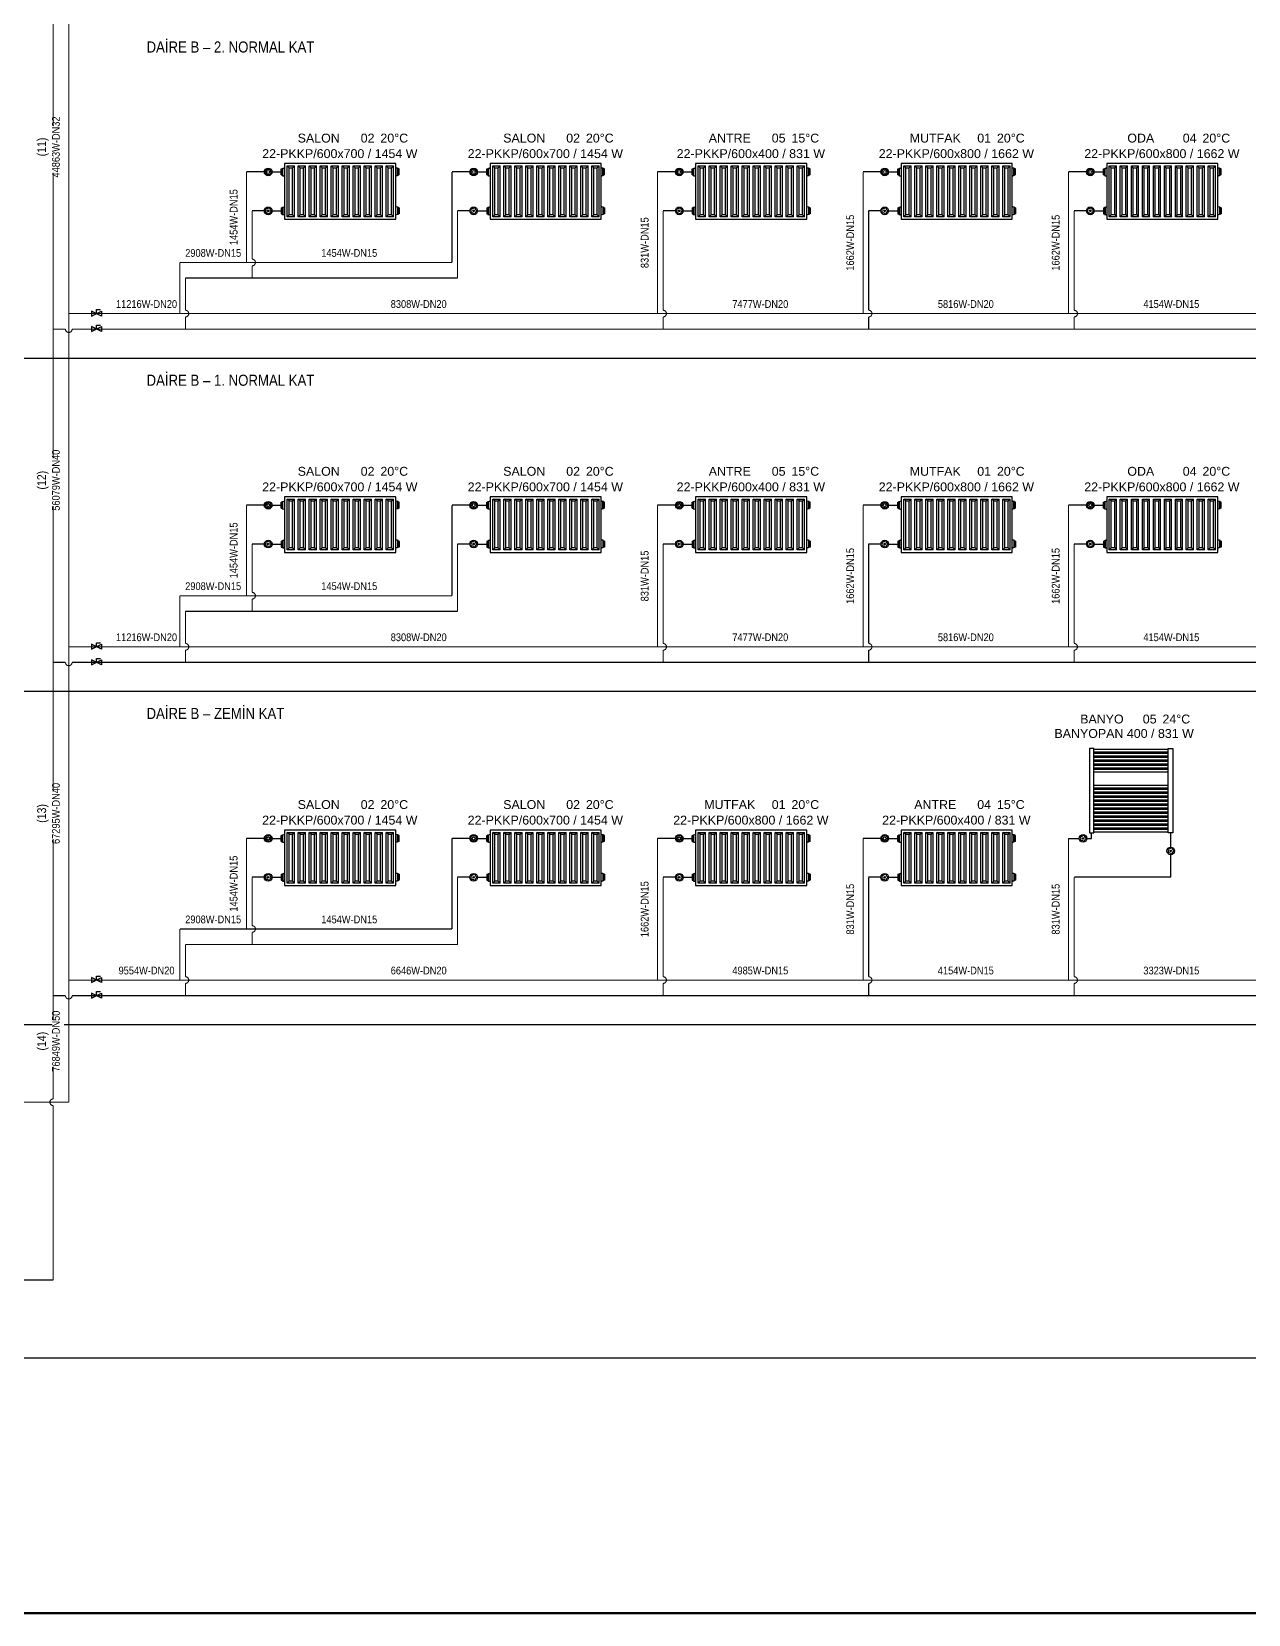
# Model space of a CAD drawing. Header units: centimetres. Extents: x -61 to 10101, y -10257 to 1521.
# Drawn here: x 3267 to 4362, y -4431 to -3006 of the extents above; entities that cross this region are included whole.
import ezdxf
from ezdxf.enums import TextEntityAlignment as Align

# ---------------------------------------------------------------- set-up
doc = ezdxf.new("R2010")
doc.units = ezdxf.units.CM
doc.linetypes.add('DASHED', pattern=[1.524, 1.27, -0.254])
doc.linetypes.add('ISITMA DONUS HATTI', pattern=[1.66, 1.57, -0.02, -0.07])
for name, color, linetype in [('MTY-ISITMA-DONUS-BORU', 30, 'ISITMA DONUS HATTI'), ('MTY-ISITMA-GIDIS-BORU', 10, 'Continuous'), ('MTY-RADYATÖR', 2, 'Continuous'), ('MTY-VANA', 1, 'Continuous'), ('ROTAS-ISITMA-CAP', 41, 'Continuous'), ('ROTAS-ISITMA-DONUS', 30, 'DASHED'), ('ROTAS-ISITMA-GIDIS', 10, 'Continuous'), ('ROTAS-KAT-BANDI', 8, 'Continuous'), ('ROTAS-KRITIK', 1, 'Continuous'), ('ROTAS-MASKE', 7, 'Continuous'), ('ROTAS-PAFTA', 7, 'Continuous'), ('ROTAS-RADYATOR', 2, 'Continuous'), ('ROTAS-VANA', 1, 'Continuous'), ('ROTAS-YAZI', 7, 'Continuous')]:
    doc.layers.add(name, color=color, linetype=linetype)
doc.styles.add('MTYCAPLT', font='arial.ttf', dxfattribs={"width": 0.65, "height": 1})
doc.styles.add('ROTAS', font='arial.ttf')

# ---------------------------------------------------------------- blocks, each defined once
blk = doc.blocks.new('MTY-RADYATOR KOLON')
at = {"layer": 'MTY-ISITMA-DONUS-BORU'}
for p, q in [((11, 22.5), (0, 22.5)), ((17.9, 22.5), (26.3, 22.5))]:
    blk.add_line(p, q, dxfattribs=at)
at = {"layer": 'MTY-ISITMA-GIDIS-BORU'}
for p, q in [((11, 57.5), (-5, 57.5)), ((17.9, 57.5), (26.3, 57.5))]:
    blk.add_line(p, q, dxfattribs=at)
at = {"layer": 'MTY-RADYATÖR', "color": 15}
for p, q in [((11.7, 57.5), (12.5, 57.5)), ((12.3, 58.4), (11.9, 58.5)), ((12.8, 59.1), (12.5, 59.4)), ((13.4, 60), (13.6, 59.6)), ((14.5, 60.2), (14.5, 59.4)), ((15.5, 60), (15.3, 59.6)), ((16.1, 59.1), (16.4, 59.4)), ((17.2, 57.5), (16.4, 57.5)), ((16.6, 58.4), (17, 58.5)), ((26.3, 60.2), (27.2, 60.2)), ((26.3, 58.8), (26.3, 60.2)), ((26.3, 58.8), (27.2, 58.8)), ((26.3, 56.2), (26.3, 58.8)), ((27.2, 60.2), (27.2, 60.7)), ((27.2, 60.7), (27.8, 60.7)), ((27.2, 58.8), (27.2, 60.2)), ((27.2, 56.2), (27.2, 58.8)), ((27.8, 60.9), (28.8, 61)), ((27.8, 60.7), (27.8, 60.9)), ((27.8, 54.3), (27.8, 60.7)), ((31.6, 17.2), (31.6, 63)), ((31.6, 63), (38.2, 63)), ((33.4, 61.3), (31.6, 63)), ((33.4, 19), (33.4, 61.3)), ((33.4, 61.3), (36.5, 61.3)), ((36.5, 61.3), (38.2, 63)), ((36.5, 19), (36.5, 61.3)), ((38.2, 17.2), (38.2, 63)), ((41.5, 17.2), (41.5, 63)), ((43.3, 61.3), (41.5, 63)), ((41.5, 63), (48.1, 63)), ((43.3, 19), (43.3, 61.3)), ((43.3, 61.3), (46.4, 61.3)), ((46.4, 61.3), (48.1, 63)), ((46.4, 19), (46.4, 61.3)), ((48.1, 17.2), (48.1, 63)), ((51.5, 17.2), (51.5, 63)), ((53.2, 61.3), (51.5, 63)), ((51.5, 63), (58, 63)), ((53.2, 19), (53.2, 61.3)), ((53.2, 61.3), (56.3, 61.3)), ((56.3, 61.3), (58, 63)), ((56.3, 19), (56.3, 61.3)), ((58, 17.2), (58, 63)), ((61.4, 17.2), (61.4, 63)), ((61.4, 63), (67.9, 63)), ((63.1, 61.3), (61.4, 63)), ((63.1, 19), (63.1, 61.3)), ((63.1, 61.3), (66.2, 61.3)), ((66.2, 61.3), (67.9, 63)), ((66.2, 19), (66.2, 61.3)), ((67.9, 17.2), (67.9, 63)), ((71.3, 17.2), (71.3, 63)), ((71.3, 63), (77.8, 63)), ((73, 61.3), (71.3, 63)), ((73, 19), (73, 61.3)), ((73, 61.3), (76.1, 61.3)), ((76.1, 61.3), (77.8, 63)), ((76.1, 19), (76.1, 61.3)), ((77.8, 17.2), (77.8, 63)), ((81.2, 17.2), (81.2, 63)), ((81.2, 63), (87.7, 63)), ((82.9, 61.3), (81.2, 63)), ((82.9, 19), (82.9, 61.3)), ((82.9, 61.3), (86, 61.3)), ((86, 61.3), (87.7, 63)), ((86, 19), (86, 61.3)), ((87.7, 17.2), (87.7, 63)), ((91.1, 17.2), (91.1, 63)), ((91.1, 63), (97.6, 63)), ((92.8, 61.3), (91.1, 63)), ((92.8, 19), (92.8, 61.3)), ((92.8, 61.3), (95.9, 61.3)), ((95.9, 61.3), (97.6, 63)), ((95.9, 19), (95.9, 61.3)), ((97.6, 17.2), (97.6, 63)), ((101, 17.2), (101, 63)), ((101, 63), (107.5, 63)), ((102.7, 61.3), (101, 63)), ((102.7, 19), (102.7, 61.3)), ((102.7, 61.3), (105.8, 61.3)), ((105.8, 61.3), (107.5, 63)), ((105.8, 19), (105.8, 61.3)), ((107.5, 17.2), (107.5, 63)), ((110.9, 17.2), (110.9, 63)), ((110.9, 63), (117.4, 63)), ((112.6, 61.3), (110.9, 63)), ((112.6, 19), (112.6, 61.3)), ((112.6, 61.3), (115.7, 61.3)), ((115.7, 61.3), (117.4, 63)), ((115.7, 19), (115.7, 61.3)), ((117.4, 17.2), (117.4, 63)), ((120.8, 17.2), (120.8, 63)), ((120.8, 63), (127.3, 63)), ((122.5, 61.3), (120.8, 63)), ((122.5, 19), (122.5, 61.3)), ((122.5, 61.3), (125.6, 61.3)), ((125.6, 61.3), (127.3, 63)), ((125.6, 19), (125.6, 61.3)), ((127.3, 17.2), (127.3, 63)), ((130.8, 60.9), (129.8, 61)), ((130.8, 60.7), (130.8, 60.9)), ((130.8, 54.3), (130.8, 60.7)), ((131.4, 60.7), (130.8, 60.7)), ((131.4, 60.2), (131.4, 60.7)), ((132.3, 60.2), (131.4, 60.2)), ((131.4, 58.8), (131.4, 60.2)), ((132.3, 58.8), (131.4, 58.8)), ((131.4, 56.2), (131.4, 58.8)), ((132.3, 58.8), (132.3, 60.2)), ((132.3, 56.2), (132.3, 58.8)), ((12.3, 56.6), (11.9, 56.5)), ((12.8, 55.9), (12.5, 55.6)), ((13.4, 55), (13.6, 55.4)), ((14.5, 54.8), (14.5, 55.6)), ((15.5, 55), (15.3, 55.4)), ((16.1, 55.9), (16.4, 55.6)), ((16.6, 56.6), (17, 56.5)), ((26.3, 56.2), (27.2, 56.2)), ((26.3, 54.8), (26.3, 56.2)), ((26.3, 54.8), (27.2, 54.8)), ((27.2, 54.8), (27.2, 56.2)), ((27.2, 54.3), (27.2, 54.8)), ((27.2, 54.3), (27.8, 54.3)), ((27.8, 54.1), (27.8, 54.3)), ((27.8, 54.1), (28.8, 54)), ((130.8, 54.1), (129.8, 54)), ((131.4, 54.3), (130.8, 54.3)), ((130.8, 54.1), (130.8, 54.3)), ((132.3, 56.2), (131.4, 56.2)), ((131.4, 54.8), (131.4, 56.2)), ((132.3, 54.8), (131.4, 54.8)), ((131.4, 54.3), (131.4, 54.8)), ((132.3, 54.8), (132.3, 56.2)), ((15.2, 22.5), (13.8, 22.5)), ((26.3, 25.2), (27.2, 25.2)), ((26.3, 25.2), (26.3, 23.8)), ((26.3, 23.8), (27.2, 23.8)), ((26.3, 23.8), (26.3, 21.2)), ((26.3, 21.2), (27.2, 21.2)), ((26.3, 21.2), (26.3, 19.8)), ((26.3, 19.8), (27.2, 19.8)), ((27.2, 25.7), (27.8, 25.7)), ((27.2, 25.7), (27.2, 25.2)), ((27.2, 25.2), (27.2, 23.8)), ((27.2, 23.8), (27.2, 21.2)), ((27.2, 21.2), (27.2, 19.8)), ((27.2, 19.8), (27.2, 19.3)), ((27.2, 19.3), (27.8, 19.3)), ((27.8, 25.9), (28.8, 26)), ((27.8, 25.9), (27.8, 25.7)), ((27.8, 25.7), (27.8, 19.3)), ((27.8, 19.3), (27.8, 19.1)), ((27.8, 19.1), (28.8, 19)), ((33.4, 19), (31.6, 17.2)), ((38.2, 17.2), (31.6, 17.2)), ((36.5, 19), (33.4, 19)), ((36.5, 19), (38.2, 17.2)), ((43.3, 19), (41.5, 17.2)), ((48.1, 17.2), (41.5, 17.2)), ((46.4, 19), (43.3, 19)), ((46.4, 19), (48.1, 17.2)), ((53.2, 19), (51.5, 17.2)), ((58, 17.2), (51.5, 17.2)), ((56.3, 19), (53.2, 19)), ((56.3, 19), (58, 17.2)), ((63.1, 19), (61.4, 17.2)), ((67.9, 17.2), (61.4, 17.2)), ((66.2, 19), (63.1, 19)), ((66.2, 19), (67.9, 17.2)), ((73, 19), (71.3, 17.2)), ((77.8, 17.2), (71.3, 17.2)), ((76.1, 19), (73, 19)), ((76.1, 19), (77.8, 17.2)), ((82.9, 19), (81.2, 17.2)), ((87.7, 17.2), (81.2, 17.2)), ((86, 19), (82.9, 19)), ((86, 19), (87.7, 17.2)), ((92.8, 19), (91.1, 17.2)), ((97.6, 17.2), (91.1, 17.2)), ((95.9, 19), (92.8, 19)), ((95.9, 19), (97.6, 17.2)), ((102.7, 19), (101, 17.2)), ((107.5, 17.2), (101, 17.2)), ((105.8, 19), (102.7, 19)), ((105.8, 19), (107.5, 17.2)), ((112.6, 19), (110.9, 17.2)), ((117.4, 17.2), (110.9, 17.2)), ((115.7, 19), (112.6, 19)), ((115.7, 19), (117.4, 17.2)), ((122.5, 19), (120.8, 17.2)), ((127.3, 17.2), (120.8, 17.2)), ((125.6, 19), (122.5, 19)), ((125.6, 19), (127.3, 17.2)), ((130.8, 25.9), (129.8, 26)), ((130.8, 19.1), (129.8, 19)), ((130.8, 25.9), (130.8, 25.7)), ((130.8, 25.7), (130.8, 19.3)), ((131.4, 25.7), (130.8, 25.7)), ((130.8, 19.3), (130.8, 19.1)), ((131.4, 19.3), (130.8, 19.3)), ((131.4, 25.7), (131.4, 25.2)), ((132.3, 25.2), (131.4, 25.2)), ((131.4, 25.2), (131.4, 23.8)), ((132.3, 23.8), (131.4, 23.8)), ((131.4, 23.8), (131.4, 21.2)), ((132.3, 21.2), (131.4, 21.2)), ((131.4, 21.2), (131.4, 19.8)), ((132.3, 19.8), (131.4, 19.8)), ((131.4, 19.8), (131.4, 19.3)), ((132.3, 25.2), (132.3, 23.8)), ((132.3, 23.8), (132.3, 21.2)), ((132.3, 21.2), (132.3, 19.8))]:
    blk.add_line(p, q, dxfattribs=at)
blk.add_lwpolyline([(129.3, 65), (29.3, 65), (29.3, 15), (129.3, 15)], close=True, dxfattribs=at)
for centre, radius in [((14.5, 57.5), 3.45), ((14.5, 57.5), 2.72), ((14.5, 57.5), 1.41), ((14.5, 22.5), 3.45), ((14.5, 22.5), 0.697)]:
    blk.add_circle(centre, radius, dxfattribs=at)
for centre, radius, start, end in [((28.7, 61.6), 0.575, 274, 350), ((129.8, 61.6), 0.575, 190, 266), ((28.7, 53.4), 0.575, 10, 86), ((129.8, 53.4), 0.575, 94, 170), ((12.6, 23.9), 0.622, 108, 180), ((10.3, 22.5), 2.15, 320.2532, 39.7468), ((12.6, 21.1), 0.622, 180, 252), ((12.5, 28.5), 4.01, 267.9571, 308.0429), ((13.1, 18.2), 2.44, 37.6114, 106.3886), ((15.2, 24.7), 0.622, 36, 108), ((15.2, 20.3), 0.622, 252, 324), ((18.5, 25.4), 2.8, 186.5365, 245.4635), ((18.3, 19.7), 2.6, 112.1116, 175.8884), ((16.8, 22.5), 0.622, 324, 36), ((28.7, 26.6), 0.575, 274, 350), ((28.7, 18.4), 0.575, 10, 86), ((129.8, 26.6), 0.575, 190, 266), ((129.8, 18.4), 0.575, 94, 170)]:
    blk.add_arc(centre, radius, start, end, dxfattribs=at)
at = {"layer": 'MTY-RADYATÖR', "color": 2, "style": 'MTYCAPLT', "width": 0.65}
for tag, p, height in [('MAHAL_001', (63.5, 86), 10), ('RAD_001', (69.6, 72.5), 10), ('NO_001', (33.9, 42.2), 15), ('DERECE_001', (86.3, 32.4), 10)]:
    blk.add_attdef(tag, p, '', height=height, dxfattribs=at)
blk = doc.blocks.new('MTY-RADYATÖR BANYOPAN KOLON')
at = {"layer": 'MTY-ISITMA-DONUS-BORU'}
for p, q in [((87, 49.7), (87, 62.5)), ((87, 22.5), (87, 42.8)), ((87, 22.5), (0, 22.5))]:
    blk.add_line(p, q, dxfattribs=at)
at = {"layer": 'MTY-ISITMA-GIDIS-BORU'}
for p, q in [((-5, 57.5), (4.6, 57.5)), ((11.5, 57.5), (15.7, 57.5)), ((15.7, 57.5), (15.7, 62.5))]:
    blk.add_line(p, q, dxfattribs=at)
at = {"layer": 'MTY-RADYATÖR', "color": 15}
for p, q in [((8.7, 57.5), (7.3, 57.5)), ((87.7, 46.3), (86.3, 46.3))]:
    blk.add_line(p, q, dxfattribs=at)
at = {"layer": 'MTY-RADYATÖR', "color": 15, "linetype": 'ByBlock'}
for points in [[(13.7, 138.5), (13.7, 62.5)], [(17.7, 138.5), (13.7, 138.5)], [(17.7, 62.5), (17.7, 138.5)], [(84.7, 137.7), (17.7, 137.7)], [(84.7, 135.2), (17.7, 135.2)], [(84.7, 134.1), (17.7, 134.1)], [(84.7, 131.6), (17.7, 131.6)], [(84.7, 130.5), (17.7, 130.5)], [(84.7, 62.5), (84.7, 138.5)], [(84.7, 138.5), (88.7, 138.5)], [(88.7, 138.5), (88.7, 62.5)], [(84.7, 128), (17.7, 128)], [(84.7, 126.9), (17.7, 126.9)], [(84.7, 124.4), (17.7, 124.4)], [(84.7, 123.3), (17.7, 123.3)], [(84.7, 120.8), (17.7, 120.8)], [(84.7, 119.7), (17.7, 119.7)], [(84.7, 117.2), (17.7, 117.2)], [(84.7, 105.3), (17.7, 105.3)], [(84.7, 102.8), (17.7, 102.8)], [(84.7, 101.7), (17.7, 101.7)], [(84.7, 99.2), (17.7, 99.2)], [(84.7, 98.1), (17.7, 98.1)], [(84.7, 95.6), (17.7, 95.6)], [(84.7, 94.5), (17.7, 94.5)], [(84.7, 92), (17.7, 92)], [(84.7, 90.9), (17.7, 90.9)], [(84.7, 88.4), (17.7, 88.4)], [(84.7, 87.3), (17.7, 87.3)], [(84.7, 84.8), (17.7, 84.8)], [(84.7, 83.7), (17.7, 83.7)], [(84.7, 81.2), (17.7, 81.2)], [(84.7, 80.1), (17.7, 80.1)], [(84.7, 77.6), (17.7, 77.6)], [(84.7, 76.5), (17.7, 76.5)], [(84.7, 74), (17.7, 74)], [(84.7, 72.9), (17.7, 72.9)], [(13.7, 62.5), (17.7, 62.5)], [(84.7, 70.4), (17.7, 70.4)], [(84.7, 69.3), (17.7, 69.3)], [(84.7, 66.9), (17.7, 66.9)], [(84.7, 65.7), (17.7, 65.7)], [(84.7, 63.2), (17.7, 63.2)], [(88.7, 62.5), (84.7, 62.5)]]:
    blk.add_lwpolyline(points, dxfattribs=at)
at = {"layer": 'MTY-RADYATÖR', "color": 15}
for centre, radius in [((8, 57.5), 3.45), ((8, 57.5), 0.697), ((87, 46.3), 3.45), ((87, 46.3), 0.697)]:
    blk.add_circle(centre, radius, dxfattribs=at)
for centre, radius, start, end in [((6.1, 58.9), 0.622, 108, 180), ((3.8, 57.5), 2.15, 320.2532, 39.7468), ((6.1, 63.5), 4.01, 267.9571, 308.0429), ((8.7, 59.7), 0.622, 36, 108), ((12, 60.4), 2.8, 186.5365, 245.4635), ((11.8, 54.7), 2.6, 112.1116, 175.8884), ((10.4, 57.5), 0.622, 324, 36), ((6.1, 56.1), 0.622, 180, 252), ((6.6, 53.2), 2.44, 37.6114, 106.3886), ((8.7, 55.3), 0.622, 252, 324), ((85.1, 47.7), 0.622, 108, 180), ((82.8, 46.3), 2.15, 320.2532, 39.7468), ((85.1, 44.9), 0.622, 180, 252), ((85, 52.3), 4.01, 267.9571, 308.0429), ((85.6, 42), 2.44, 37.6114, 106.3886), ((87.7, 48.5), 0.622, 36, 108), ((87.7, 44.1), 0.622, 252, 324), ((91, 49.2), 2.8, 186.5365, 245.4635), ((90.8, 43.5), 2.6, 112.1116, 175.8884), ((89.3, 46.3), 0.622, 324, 36)]:
    blk.add_arc(centre, radius, start, end, dxfattribs=at)
at = {"layer": 'MTY-RADYATÖR', "style": 'MTYCAPLT', "width": 0.65}
for tag, p, height in [('MAHAL_001', (35.4, 157.7), 10), ('RAD_001', (41.5, 142.7), 10), ('DERECE_001', (32.2, 111.8), 10), ('NO_001', (40.8, 78), 15)]:
    blk.add_attdef(tag, p, '', height=height, dxfattribs=at)
blk = doc.blocks.new('MTY-KURESEL VANA')
at = {"layer": 'MTY-VANA'}
for p, q in [((0, 0), (0, 8)), ((0, 8), (8, 8))]:
    blk.add_line(p, q, dxfattribs=at)
blk.add_lwpolyline([(-10, 5), (-10, -5), (10, 5), (10, -5), (-10, 5)], dxfattribs=at)
at = {"layer": 'MTY-VANA', "style": 'MTYCAPLT', "width": 0.65}
blk.add_attdef('CAP', text='', height=10, dxfattribs=at).set_placement((-1.1, 0), align=Align.CENTER)

msp = doc.modelspace()

# ---------------------------------------------------------------- linework, layer by layer
at = {"layer": 'ROTAS-ISITMA-DONUS', "ltscale": 12, "const_width": 1}
for points in [[(3286, -4130), (3286, -3973, -1), (3286, -3967), (3286, -1955)], [(3465, -3228), (3465, -3217, 1), (3465, -3211), (3465, -3167.5)], [(3835, -3274), (3835, -3263, 1), (3835, -3257), (3835, -3167.5)], [(4020, -3274), (4020, -3263, 1), (4020, -3257), (4020, -3167.5)], [(4205, -3274), (4205, -3263, 1), (4205, -3257), (4205, -3167.5)], [(3405, -3274), (3405, -3263, 1), (3405, -3257), (3405, -3228)], [(3286, -3274), (3297, -3274, 1), (3303, -3274), (3340, -3274)], [(3465, -3528), (3465, -3517, 1), (3465, -3511), (3465, -3467.5)], [(3835, -3574), (3835, -3563, 1), (3835, -3557), (3835, -3467.5)], [(4020, -3574), (4020, -3563, 1), (4020, -3557), (4020, -3467.5)], [(4205, -3574), (4205, -3563, 1), (4205, -3557), (4205, -3467.5)], [(3405, -3574), (3405, -3563, 1), (3405, -3557), (3405, -3528)], [(3286, -3574), (3297, -3574, 1), (3303, -3574), (3340, -3574)], [(3465, -3828), (3465, -3817, 1), (3465, -3811), (3465, -3767.5)], [(3835, -3874), (3835, -3863, 1), (3835, -3857), (3835, -3767.5)], [(4020, -3874), (4020, -3863, 1), (4020, -3857), (4020, -3767.5)], [(4205, -3874), (4205, -3863, 1), (4205, -3857), (4205, -3767.5)], [(3405, -3874), (3405, -3863, 1), (3405, -3857), (3405, -3828)], [(3286, -3874), (3297, -3874, 1), (3303, -3874), (3340, -3874)]]:
    msp.add_lwpolyline(points, format="xyb", dxfattribs=at)
for points in [[(3650, -3228), (3650, -3167.5)], [(3405, -3228), (3650, -3228)], [(3340, -3274), (4760, -3274)], [(3650, -3528), (3650, -3467.5)], [(3405, -3528), (3650, -3528)], [(3340, -3574), (4760, -3574)], [(3650, -3828), (3650, -3767.5)], [(3405, -3828), (3650, -3828)], [(3340, -3874), (4575, -3874)], [(312, -4130), (3286, -4130)]]:
    msp.add_lwpolyline(points, dxfattribs=at)
at = {"layer": 'ROTAS-ISITMA-GIDIS', "const_width": 1}
for points in [[(3300, -3970), (3300, -1940)], [(3460, -3214), (3460, -3132.5)], [(3645, -3214), (3645, -3132.5)], [(3830, -3260), (3830, -3132.5)], [(4015, -3260), (4015, -3132.5)], [(4200, -3260), (4200, -3132.5)], [(3400, -3260), (3400, -3214)], [(3400, -3214), (3645, -3214)], [(3300, -3260), (3340, -3260)], [(3340, -3260), (4755, -3260)], [(3460, -3514), (3460, -3432.5)], [(3645, -3514), (3645, -3432.5)], [(3830, -3560), (3830, -3432.5)], [(4015, -3560), (4015, -3432.5)], [(4200, -3560), (4200, -3432.5)], [(3400, -3560), (3400, -3514)], [(3400, -3514), (3645, -3514)], [(3300, -3560), (3340, -3560)], [(3340, -3560), (4755, -3560)], [(3460, -3814), (3460, -3732.5)], [(3645, -3814), (3645, -3732.5)], [(3830, -3860), (3830, -3732.5)], [(4015, -3860), (4015, -3732.5)], [(4200, -3860), (4200, -3732.5)], [(3400, -3860), (3400, -3814)], [(3400, -3814), (3645, -3814)], [(3300, -3860), (3340, -3860)], [(3340, -3860), (4570, -3860)], [(312, -3970), (3300, -3970), (3300, -3970)]]:
    msp.add_lwpolyline(points, dxfattribs=at)
at = {"layer": 'ROTAS-KAT-BANDI'}
for points in [[(0, -3300), (5400, -3300)], [(0, -3600), (5400, -3600)], [(0, -3900), (5400, -3900)], [(0, -4200), (5400, -4200)]]:
    msp.add_lwpolyline(points, dxfattribs=at)

# ---------------------------------------------------------------- block references
at = {"layer": 'ROTAS-VANA', "xscale": 0.45, "yscale": 0.45}
for p in [(3325, -3260), (3325, -3274), (3325, -3560), (3325, -3574), (3325, -3860), (3325, -3874)]:
    msp.add_blockref('MTY-KURESEL VANA', p, dxfattribs=at)

# ---------------------------------------------------------------- wipeouts: each hides what was drawn before it
for points in [[(3367.5, -3030.5), (3489.8, -3030.5), (3489.8, -3015.5), (3367.5, -3015.5)], [(3482.4, -3122), (3601.6, -3122), (3601.6, -3110), (3482.4, -3110)], [(3667.4, -3122), (3786.6, -3122), (3786.6, -3110), (3667.4, -3110)], [(3854.8, -3122), (3969.2, -3122), (3969.2, -3110), (3854.8, -3110)], [(4037.4, -3122), (4156.6, -3122), (4156.6, -3110), (4037.4, -3110)], [(4222.4, -3122), (4341.6, -3122), (4341.6, -3110), (4222.4, -3110)], [(3367.5, -3330.5), (3489.8, -3330.5), (3489.8, -3315.5), (3367.5, -3315.5)], [(3482.4, -3422), (3601.6, -3422), (3601.6, -3410), (3482.4, -3410)], [(3667.4, -3422), (3786.6, -3422), (3786.6, -3410), (3667.4, -3410)], [(3854.8, -3422), (3969.2, -3422), (3969.2, -3410), (3854.8, -3410)], [(4037.4, -3422), (4156.6, -3422), (4156.6, -3410), (4037.4, -3410)], [(4222.4, -3422), (4341.6, -3422), (4341.6, -3410), (4222.4, -3410)], [(3367.5, -3630.5), (3469.4, -3630.5), (3469.4, -3615.5), (3367.5, -3615.5)], [(4198, -3644), (4298, -3644), (4298, -3632), (4198, -3632)], [(3482.4, -3722), (3601.6, -3722), (3601.6, -3710), (3482.4, -3710)], [(3667.4, -3722), (3786.6, -3722), (3786.6, -3710), (3667.4, -3710)], [(3852.4, -3722), (3971.6, -3722), (3971.6, -3710), (3852.4, -3710)], [(4039.8, -3722), (4154.2, -3722), (4154.2, -3710), (4039.8, -3710)]]:
    msp.add_wipeout(points).dxf.layer = 'ROTAS-MASKE'

# ---------------------------------------------------------------- next in the draw order: texts
at = {"layer": 'ROTAS-YAZI', "style": 'ROTAS', "width": 0.85}
for s, p in [('DAİRE B – 2. NORMAL KAT', (3370, -3028)), ('DAİRE B – 1. NORMAL KAT', (3370, -3328)), ('DAİRE B – ZEMİN KAT', (3370, -3628))]:
    msp.add_text(s, height=10, dxfattribs=at).set_placement(p, align=Align.BOTTOM_LEFT)

# ---------------------------------------------------------------- next in the draw order: wipeouts: each hides what was drawn before it
for points in [[(3295.8, -3133.1), (3295.8, -3090.4), (3285.2, -3090.4), (3285.2, -3133.1)], [(3509, -3108), (3537, -3108), (3537, -3096), (3509, -3096)], [(3560.2, -3108), (3573.8, -3108), (3573.8, -3096), (3560.2, -3096)], [(3694, -3108), (3722, -3108), (3722, -3096), (3694, -3096)], [(3745.2, -3108), (3758.8, -3108), (3758.8, -3096), (3745.2, -3096)], [(3879, -3108), (3907, -3108), (3907, -3096), (3879, -3096)], [(3930.2, -3108), (3943.8, -3108), (3943.8, -3096), (3930.2, -3096)], [(4061.6, -3108), (4094.4, -3108), (4094.4, -3096), (4061.6, -3096)], [(4115.2, -3108), (4128.8, -3108), (4128.8, -3096), (4115.2, -3096)], [(4253.8, -3108), (4272.2, -3108), (4272.2, -3096), (4253.8, -3096)], [(4300.2, -3108), (4313.8, -3108), (4313.8, -3096), (4300.2, -3096)], [(3531.2, -3212.8), (3570.3, -3212.8), (3570.3, -3202.2), (3531.2, -3202.2)], [(3346.9, -3258.8), (3389.6, -3258.8), (3389.6, -3248.2), (3346.9, -3248.2)], [(3593.7, -3258.8), (3632.8, -3258.8), (3632.8, -3248.2), (3593.7, -3248.2)], [(3901.2, -3258.8), (3940.3, -3258.8), (3940.3, -3248.2), (3901.2, -3248.2)], [(4086.1, -3258.8), (4125.4, -3258.8), (4125.4, -3248.2), (4086.1, -3248.2)], [(4271.1, -3258.8), (4310.4, -3258.8), (4310.4, -3248.2), (4271.1, -3248.2)], [(3295.8, -3433.1), (3295.8, -3390.4), (3285.2, -3390.4), (3285.2, -3433.1)], [(3509, -3408), (3537, -3408), (3537, -3396), (3509, -3396)], [(3560.2, -3408), (3573.8, -3408), (3573.8, -3396), (3560.2, -3396)], [(3694, -3408), (3722, -3408), (3722, -3396), (3694, -3396)], [(3745.2, -3408), (3758.8, -3408), (3758.8, -3396), (3745.2, -3396)], [(3879, -3408), (3907, -3408), (3907, -3396), (3879, -3396)], [(3930.2, -3408), (3943.8, -3408), (3943.8, -3396), (3930.2, -3396)], [(4061.6, -3408), (4094.4, -3408), (4094.4, -3396), (4061.6, -3396)], [(4115.2, -3408), (4128.8, -3408), (4128.8, -3396), (4115.2, -3396)], [(4253.8, -3408), (4272.2, -3408), (4272.2, -3396), (4253.8, -3396)], [(4300.2, -3408), (4313.8, -3408), (4313.8, -3396), (4300.2, -3396)], [(3531.2, -3512.8), (3570.3, -3512.8), (3570.3, -3502.2), (3531.2, -3502.2)], [(3346.9, -3558.8), (3389.6, -3558.8), (3389.6, -3548.2), (3346.9, -3548.2)], [(3593.7, -3558.8), (3632.8, -3558.8), (3632.8, -3548.2), (3593.7, -3548.2)], [(3901.2, -3558.8), (3940.3, -3558.8), (3940.3, -3548.2), (3901.2, -3548.2)], [(4086.1, -3558.8), (4125.4, -3558.8), (4125.4, -3548.2), (4086.1, -3548.2)], [(4271.1, -3558.8), (4310.4, -3558.8), (4310.4, -3548.2), (4271.1, -3548.2)], [(4214, -3631), (4242, -3631), (4242, -3619), (4214, -3619)], [(4264.2, -3631), (4277.8, -3631), (4277.8, -3619), (4264.2, -3619)], [(3295.8, -3733.1), (3295.8, -3690.4), (3285.2, -3690.4), (3285.2, -3733.1)], [(3509, -3708), (3537, -3708), (3537, -3696), (3509, -3696)], [(3560.2, -3708), (3573.8, -3708), (3573.8, -3696), (3560.2, -3696)], [(3694, -3708), (3722, -3708), (3722, -3696), (3694, -3696)], [(3745.2, -3708), (3758.8, -3708), (3758.8, -3696), (3745.2, -3696)], [(3876.6, -3708), (3909.4, -3708), (3909.4, -3696), (3876.6, -3696)], [(3930.2, -3708), (3943.8, -3708), (3943.8, -3696), (3930.2, -3696)], [(4064, -3708), (4092, -3708), (4092, -3696), (4064, -3696)], [(4115.2, -3708), (4128.8, -3708), (4128.8, -3696), (4115.2, -3696)], [(4195.8, -3815.8), (4195.8, -3780.2), (4185.2, -3780.2), (4185.2, -3815.8)], [(3531.2, -3812.8), (3570.3, -3812.8), (3570.3, -3802.2), (3531.2, -3802.2)], [(3348.7, -3858.8), (3387.8, -3858.8), (3387.8, -3848.2), (3348.7, -3848.2)], [(3593.7, -3858.8), (3632.8, -3858.8), (3632.8, -3848.2), (3593.7, -3848.2)], [(3901.2, -3858.8), (3940.3, -3858.8), (3940.3, -3848.2), (3901.2, -3848.2)], [(4086.1, -3858.8), (4125.4, -3858.8), (4125.4, -3848.2), (4086.1, -3848.2)], [(4271.1, -3858.8), (4310.4, -3858.8), (4310.4, -3848.2), (4271.1, -3848.2)], [(3295.8, -3938.1), (3295.8, -3895.4), (3285.2, -3895.4), (3285.2, -3938.1)]]:
    msp.add_wipeout(points).dxf.layer = 'ROTAS-MASKE'

# ---------------------------------------------------------------- next in the draw order: texts
at = {"layer": 'ROTAS-ISITMA-CAP', "style": 'ROTAS', "width": 0.85}
for s, p in [('44863W-DN32', (3294, -3110)), ('56079W-DN40', (3294, -3410)), ('67295W-DN40', (3294, -3710)), ('831W-DN15', (4194, -3796.2)), ('76849W-DN50', (3294, -3915))]:
    msp.add_text(s, height=7, rotation=90, dxfattribs=at).set_placement(p, align=Align.BOTTOM_CENTER)
for s, p in [('1454W-DN15', (3552.5, -3211)), ('11216W-DN20', (3370, -3257)), ('8308W-DN20', (3615, -3257)), ('7477W-DN20', (3922.5, -3257)), ('5816W-DN20', (4107.5, -3257)), ('4154W-DN15', (4292.5, -3257)), ('1454W-DN15', (3552.5, -3511)), ('11216W-DN20', (3370, -3557)), ('8308W-DN20', (3615, -3557)), ('7477W-DN20', (3922.5, -3557)), ('5816W-DN20', (4107.5, -3557)), ('4154W-DN15', (4292.5, -3557)), ('1454W-DN15', (3552.5, -3811)), ('9554W-DN20', (3370, -3857)), ('6646W-DN20', (3615, -3857)), ('4985W-DN15', (3922.5, -3857)), ('4154W-DN15', (4107.5, -3857)), ('3323W-DN15', (4292.5, -3857))]:
    msp.add_text(s, height=7, dxfattribs=at).set_placement(p, align=Align.BOTTOM_CENTER)

# ---------------------------------------------------------------- next in the draw order: wipeouts: each hides what was drawn before it
for points in [[(3579.4, -3108), (3602.6, -3108), (3602.6, -3096), (3579.4, -3096)], [(3764.4, -3108), (3787.6, -3108), (3787.6, -3096), (3764.4, -3096)], [(3949.4, -3108), (3972.6, -3108), (3972.6, -3096), (3949.4, -3096)], [(4134.4, -3108), (4157.6, -3108), (4157.6, -3096), (4134.4, -3096)], [(4319.4, -3108), (4342.6, -3108), (4342.6, -3096), (4319.4, -3096)], [(3579.4, -3408), (3602.6, -3408), (3602.6, -3396), (3579.4, -3396)], [(3764.4, -3408), (3787.6, -3408), (3787.6, -3396), (3764.4, -3396)], [(3949.4, -3408), (3972.6, -3408), (3972.6, -3396), (3949.4, -3396)], [(4134.4, -3408), (4157.6, -3408), (4157.6, -3396), (4134.4, -3396)], [(4319.4, -3408), (4342.6, -3408), (4342.6, -3396), (4319.4, -3396)], [(4283.4, -3631), (4306.6, -3631), (4306.6, -3619), (4283.4, -3619)], [(3579.4, -3708), (3602.6, -3708), (3602.6, -3696), (3579.4, -3696)], [(3764.4, -3708), (3787.6, -3708), (3787.6, -3696), (3764.4, -3696)], [(3949.4, -3708), (3972.6, -3708), (3972.6, -3696), (3949.4, -3696)], [(4134.4, -3708), (4157.6, -3708), (4157.6, -3696), (4134.4, -3696)]]:
    msp.add_wipeout(points).dxf.layer = 'ROTAS-MASKE'

# ---------------------------------------------------------------- next in the draw order: block references
at = {"layer": 'ROTAS-RADYATOR'}
ref = msp.add_blockref('MTY-RADYATOR KOLON', (3465, -3190), dxfattribs=at)
ref.add_attrib('RAD_001', '22-PKKP/600x700 / 1454 W', dxfattribs={"layer": 'MTY-RADYATÖR', "color": 2, "height": 8, "style": 'MTYCAPLT'}).set_placement((3544, -3116), align=Align.MIDDLE_CENTER)
ref.add_attrib('NO_001', '02', dxfattribs={"layer": 'MTY-RADYATÖR', "color": 2, "height": 8, "style": 'MTYCAPLT'}).set_placement((3569, -3102), align=Align.MIDDLE_CENTER)
ref.add_attrib('DERECE_001', '20°C', dxfattribs={"layer": 'MTY-RADYATÖR', "color": 2, "height": 8, "style": 'MTYCAPLT'}).set_placement((3593, -3102), align=Align.MIDDLE_CENTER)
ref.add_attrib('MAHAL_001', 'SALON', dxfattribs={"layer": 'MTY-RADYATÖR', "color": 2, "height": 8, "style": 'MTYCAPLT'}).set_placement((3525, -3102), align=Align.MIDDLE_CENTER)
ref = msp.add_blockref('MTY-RADYATOR KOLON', (3650, -3190), dxfattribs=at)
ref.add_attrib('RAD_001', '22-PKKP/600x700 / 1454 W', dxfattribs={"layer": 'MTY-RADYATÖR', "color": 2, "height": 8, "style": 'MTYCAPLT'}).set_placement((3729, -3116), align=Align.MIDDLE_CENTER)
ref.add_attrib('NO_001', '02', dxfattribs={"layer": 'MTY-RADYATÖR', "color": 2, "height": 8, "style": 'MTYCAPLT'}).set_placement((3754, -3102), align=Align.MIDDLE_CENTER)
ref.add_attrib('DERECE_001', '20°C', dxfattribs={"layer": 'MTY-RADYATÖR', "color": 2, "height": 8, "style": 'MTYCAPLT'}).set_placement((3778, -3102), align=Align.MIDDLE_CENTER)
ref.add_attrib('MAHAL_001', 'SALON', dxfattribs={"layer": 'MTY-RADYATÖR', "color": 2, "height": 8, "style": 'MTYCAPLT'}).set_placement((3710, -3102), align=Align.MIDDLE_CENTER)
ref = msp.add_blockref('MTY-RADYATOR KOLON', (3835, -3190), dxfattribs=at)
ref.add_attrib('RAD_001', '22-PKKP/600x400 / 831 W', dxfattribs={"layer": 'MTY-RADYATÖR', "color": 2, "height": 8, "style": 'MTYCAPLT'}).set_placement((3914, -3116), align=Align.MIDDLE_CENTER)
ref.add_attrib('NO_001', '05', dxfattribs={"layer": 'MTY-RADYATÖR', "color": 2, "height": 8, "style": 'MTYCAPLT'}).set_placement((3939, -3102), align=Align.MIDDLE_CENTER)
ref.add_attrib('DERECE_001', '15°C', dxfattribs={"layer": 'MTY-RADYATÖR', "color": 2, "height": 8, "style": 'MTYCAPLT'}).set_placement((3963, -3102), align=Align.MIDDLE_CENTER)
ref.add_attrib('MAHAL_001', 'ANTRE', dxfattribs={"layer": 'MTY-RADYATÖR', "color": 2, "height": 8, "style": 'MTYCAPLT'}).set_placement((3895, -3102), align=Align.MIDDLE_CENTER)
ref = msp.add_blockref('MTY-RADYATOR KOLON', (4020, -3190), dxfattribs=at)
ref.add_attrib('RAD_001', '22-PKKP/600x800 / 1662 W', dxfattribs={"layer": 'MTY-RADYATÖR', "color": 2, "height": 8, "style": 'MTYCAPLT'}).set_placement((4099, -3116), align=Align.MIDDLE_CENTER)
ref.add_attrib('NO_001', '01', dxfattribs={"layer": 'MTY-RADYATÖR', "color": 2, "height": 8, "style": 'MTYCAPLT'}).set_placement((4124, -3102), align=Align.MIDDLE_CENTER)
ref.add_attrib('DERECE_001', '20°C', dxfattribs={"layer": 'MTY-RADYATÖR', "color": 2, "height": 8, "style": 'MTYCAPLT'}).set_placement((4148, -3102), align=Align.MIDDLE_CENTER)
ref.add_attrib('MAHAL_001', 'MUTFAK', dxfattribs={"layer": 'MTY-RADYATÖR', "color": 2, "height": 8, "style": 'MTYCAPLT'}).set_placement((4080, -3102), align=Align.MIDDLE_CENTER)
ref = msp.add_blockref('MTY-RADYATOR KOLON', (4205, -3190), dxfattribs=at)
ref.add_attrib('RAD_001', '22-PKKP/600x800 / 1662 W', dxfattribs={"layer": 'MTY-RADYATÖR', "color": 2, "height": 8, "style": 'MTYCAPLT'}).set_placement((4284, -3116), align=Align.MIDDLE_CENTER)
ref.add_attrib('NO_001', '04', dxfattribs={"layer": 'MTY-RADYATÖR', "color": 2, "height": 8, "style": 'MTYCAPLT'}).set_placement((4309, -3102), align=Align.MIDDLE_CENTER)
ref.add_attrib('DERECE_001', '20°C', dxfattribs={"layer": 'MTY-RADYATÖR', "color": 2, "height": 8, "style": 'MTYCAPLT'}).set_placement((4333, -3102), align=Align.MIDDLE_CENTER)
ref.add_attrib('MAHAL_001', 'ODA', dxfattribs={"layer": 'MTY-RADYATÖR', "color": 2, "height": 8, "style": 'MTYCAPLT'}).set_placement((4265, -3102), align=Align.MIDDLE_CENTER)
ref = msp.add_blockref('MTY-RADYATOR KOLON', (3465, -3490), dxfattribs=at)
ref.add_attrib('RAD_001', '22-PKKP/600x700 / 1454 W', dxfattribs={"layer": 'MTY-RADYATÖR', "color": 2, "height": 8, "style": 'MTYCAPLT'}).set_placement((3544, -3416), align=Align.MIDDLE_CENTER)
ref.add_attrib('NO_001', '02', dxfattribs={"layer": 'MTY-RADYATÖR', "color": 2, "height": 8, "style": 'MTYCAPLT'}).set_placement((3569, -3402), align=Align.MIDDLE_CENTER)
ref.add_attrib('DERECE_001', '20°C', dxfattribs={"layer": 'MTY-RADYATÖR', "color": 2, "height": 8, "style": 'MTYCAPLT'}).set_placement((3593, -3402), align=Align.MIDDLE_CENTER)
ref.add_attrib('MAHAL_001', 'SALON', dxfattribs={"layer": 'MTY-RADYATÖR', "color": 2, "height": 8, "style": 'MTYCAPLT'}).set_placement((3525, -3402), align=Align.MIDDLE_CENTER)
ref = msp.add_blockref('MTY-RADYATOR KOLON', (3650, -3490), dxfattribs=at)
ref.add_attrib('RAD_001', '22-PKKP/600x700 / 1454 W', dxfattribs={"layer": 'MTY-RADYATÖR', "color": 2, "height": 8, "style": 'MTYCAPLT'}).set_placement((3729, -3416), align=Align.MIDDLE_CENTER)
ref.add_attrib('NO_001', '02', dxfattribs={"layer": 'MTY-RADYATÖR', "color": 2, "height": 8, "style": 'MTYCAPLT'}).set_placement((3754, -3402), align=Align.MIDDLE_CENTER)
ref.add_attrib('DERECE_001', '20°C', dxfattribs={"layer": 'MTY-RADYATÖR', "color": 2, "height": 8, "style": 'MTYCAPLT'}).set_placement((3778, -3402), align=Align.MIDDLE_CENTER)
ref.add_attrib('MAHAL_001', 'SALON', dxfattribs={"layer": 'MTY-RADYATÖR', "color": 2, "height": 8, "style": 'MTYCAPLT'}).set_placement((3710, -3402), align=Align.MIDDLE_CENTER)
ref = msp.add_blockref('MTY-RADYATOR KOLON', (3835, -3490), dxfattribs=at)
ref.add_attrib('RAD_001', '22-PKKP/600x400 / 831 W', dxfattribs={"layer": 'MTY-RADYATÖR', "color": 2, "height": 8, "style": 'MTYCAPLT'}).set_placement((3914, -3416), align=Align.MIDDLE_CENTER)
ref.add_attrib('NO_001', '05', dxfattribs={"layer": 'MTY-RADYATÖR', "color": 2, "height": 8, "style": 'MTYCAPLT'}).set_placement((3939, -3402), align=Align.MIDDLE_CENTER)
ref.add_attrib('DERECE_001', '15°C', dxfattribs={"layer": 'MTY-RADYATÖR', "color": 2, "height": 8, "style": 'MTYCAPLT'}).set_placement((3963, -3402), align=Align.MIDDLE_CENTER)
ref.add_attrib('MAHAL_001', 'ANTRE', dxfattribs={"layer": 'MTY-RADYATÖR', "color": 2, "height": 8, "style": 'MTYCAPLT'}).set_placement((3895, -3402), align=Align.MIDDLE_CENTER)
ref = msp.add_blockref('MTY-RADYATOR KOLON', (4020, -3490), dxfattribs=at)
ref.add_attrib('RAD_001', '22-PKKP/600x800 / 1662 W', dxfattribs={"layer": 'MTY-RADYATÖR', "color": 2, "height": 8, "style": 'MTYCAPLT'}).set_placement((4099, -3416), align=Align.MIDDLE_CENTER)
ref.add_attrib('NO_001', '01', dxfattribs={"layer": 'MTY-RADYATÖR', "color": 2, "height": 8, "style": 'MTYCAPLT'}).set_placement((4124, -3402), align=Align.MIDDLE_CENTER)
ref.add_attrib('DERECE_001', '20°C', dxfattribs={"layer": 'MTY-RADYATÖR', "color": 2, "height": 8, "style": 'MTYCAPLT'}).set_placement((4148, -3402), align=Align.MIDDLE_CENTER)
ref.add_attrib('MAHAL_001', 'MUTFAK', dxfattribs={"layer": 'MTY-RADYATÖR', "color": 2, "height": 8, "style": 'MTYCAPLT'}).set_placement((4080, -3402), align=Align.MIDDLE_CENTER)
ref = msp.add_blockref('MTY-RADYATOR KOLON', (4205, -3490), dxfattribs=at)
ref.add_attrib('RAD_001', '22-PKKP/600x800 / 1662 W', dxfattribs={"layer": 'MTY-RADYATÖR', "color": 2, "height": 8, "style": 'MTYCAPLT'}).set_placement((4284, -3416), align=Align.MIDDLE_CENTER)
ref.add_attrib('NO_001', '04', dxfattribs={"layer": 'MTY-RADYATÖR', "color": 2, "height": 8, "style": 'MTYCAPLT'}).set_placement((4309, -3402), align=Align.MIDDLE_CENTER)
ref.add_attrib('DERECE_001', '20°C', dxfattribs={"layer": 'MTY-RADYATÖR', "color": 2, "height": 8, "style": 'MTYCAPLT'}).set_placement((4333, -3402), align=Align.MIDDLE_CENTER)
ref.add_attrib('MAHAL_001', 'ODA', dxfattribs={"layer": 'MTY-RADYATÖR', "color": 2, "height": 8, "style": 'MTYCAPLT'}).set_placement((4265, -3402), align=Align.MIDDLE_CENTER)
ref = msp.add_blockref('MTY-RADYATÖR BANYOPAN KOLON', (4205, -3790), dxfattribs=at)
ref.add_attrib('RAD_001', 'BANYOPAN 400 / 831 W', dxfattribs={"layer": 'MTY-RADYATÖR', "height": 8, "style": 'MTYCAPLT'}).set_placement((4250, -3638), align=Align.MIDDLE_CENTER)
ref.add_attrib('NO_001', '05', dxfattribs={"layer": 'MTY-RADYATÖR', "height": 8, "style": 'MTYCAPLT'}).set_placement((4273, -3625), align=Align.MIDDLE_CENTER)
ref.add_attrib('DERECE_001', '24°C', dxfattribs={"layer": 'MTY-RADYATÖR', "height": 8, "style": 'MTYCAPLT'}).set_placement((4297, -3625), align=Align.MIDDLE_CENTER)
ref.add_attrib('MAHAL_001', 'BANYO', dxfattribs={"layer": 'MTY-RADYATÖR', "height": 8, "style": 'MTYCAPLT'}).set_placement((4230, -3625), align=Align.MIDDLE_CENTER)
ref = msp.add_blockref('MTY-RADYATOR KOLON', (3465, -3790), dxfattribs=at)
ref.add_attrib('RAD_001', '22-PKKP/600x700 / 1454 W', dxfattribs={"layer": 'MTY-RADYATÖR', "color": 2, "height": 8, "style": 'MTYCAPLT'}).set_placement((3544, -3716), align=Align.MIDDLE_CENTER)
ref.add_attrib('NO_001', '02', dxfattribs={"layer": 'MTY-RADYATÖR', "color": 2, "height": 8, "style": 'MTYCAPLT'}).set_placement((3569, -3702), align=Align.MIDDLE_CENTER)
ref.add_attrib('DERECE_001', '20°C', dxfattribs={"layer": 'MTY-RADYATÖR', "color": 2, "height": 8, "style": 'MTYCAPLT'}).set_placement((3593, -3702), align=Align.MIDDLE_CENTER)
ref.add_attrib('MAHAL_001', 'SALON', dxfattribs={"layer": 'MTY-RADYATÖR', "color": 2, "height": 8, "style": 'MTYCAPLT'}).set_placement((3525, -3702), align=Align.MIDDLE_CENTER)
ref = msp.add_blockref('MTY-RADYATOR KOLON', (3650, -3790), dxfattribs=at)
ref.add_attrib('RAD_001', '22-PKKP/600x700 / 1454 W', dxfattribs={"layer": 'MTY-RADYATÖR', "color": 2, "height": 8, "style": 'MTYCAPLT'}).set_placement((3729, -3716), align=Align.MIDDLE_CENTER)
ref.add_attrib('NO_001', '02', dxfattribs={"layer": 'MTY-RADYATÖR', "color": 2, "height": 8, "style": 'MTYCAPLT'}).set_placement((3754, -3702), align=Align.MIDDLE_CENTER)
ref.add_attrib('DERECE_001', '20°C', dxfattribs={"layer": 'MTY-RADYATÖR', "color": 2, "height": 8, "style": 'MTYCAPLT'}).set_placement((3778, -3702), align=Align.MIDDLE_CENTER)
ref.add_attrib('MAHAL_001', 'SALON', dxfattribs={"layer": 'MTY-RADYATÖR', "color": 2, "height": 8, "style": 'MTYCAPLT'}).set_placement((3710, -3702), align=Align.MIDDLE_CENTER)
ref = msp.add_blockref('MTY-RADYATOR KOLON', (3835, -3790), dxfattribs=at)
ref.add_attrib('RAD_001', '22-PKKP/600x800 / 1662 W', dxfattribs={"layer": 'MTY-RADYATÖR', "color": 2, "height": 8, "style": 'MTYCAPLT'}).set_placement((3914, -3716), align=Align.MIDDLE_CENTER)
ref.add_attrib('NO_001', '01', dxfattribs={"layer": 'MTY-RADYATÖR', "color": 2, "height": 8, "style": 'MTYCAPLT'}).set_placement((3939, -3702), align=Align.MIDDLE_CENTER)
ref.add_attrib('DERECE_001', '20°C', dxfattribs={"layer": 'MTY-RADYATÖR', "color": 2, "height": 8, "style": 'MTYCAPLT'}).set_placement((3963, -3702), align=Align.MIDDLE_CENTER)
ref.add_attrib('MAHAL_001', 'MUTFAK', dxfattribs={"layer": 'MTY-RADYATÖR', "color": 2, "height": 8, "style": 'MTYCAPLT'}).set_placement((3895, -3702), align=Align.MIDDLE_CENTER)
ref = msp.add_blockref('MTY-RADYATOR KOLON', (4020, -3790), dxfattribs=at)
ref.add_attrib('RAD_001', '22-PKKP/600x400 / 831 W', dxfattribs={"layer": 'MTY-RADYATÖR', "color": 2, "height": 8, "style": 'MTYCAPLT'}).set_placement((4099, -3716), align=Align.MIDDLE_CENTER)
ref.add_attrib('NO_001', '04', dxfattribs={"layer": 'MTY-RADYATÖR', "color": 2, "height": 8, "style": 'MTYCAPLT'}).set_placement((4124, -3702), align=Align.MIDDLE_CENTER)
ref.add_attrib('DERECE_001', '15°C', dxfattribs={"layer": 'MTY-RADYATÖR', "color": 2, "height": 8, "style": 'MTYCAPLT'}).set_placement((4148, -3702), align=Align.MIDDLE_CENTER)
ref.add_attrib('MAHAL_001', 'ANTRE', dxfattribs={"layer": 'MTY-RADYATÖR', "color": 2, "height": 8, "style": 'MTYCAPLT'}).set_placement((4080, -3702), align=Align.MIDDLE_CENTER)

# ---------------------------------------------------------------- next in the draw order: wipeouts: each hides what was drawn before it
for points in [[(3284, -3122.2), (3284, -3101.8), (3272, -3101.8), (3272, -3122.2)], [(3284, -3422.2), (3284, -3401.8), (3272, -3401.8), (3272, -3422.2)], [(3284, -3722.2), (3284, -3701.8), (3272, -3701.8), (3272, -3722.2)], [(3284, -3927.2), (3284, -3906.8), (3272, -3906.8), (3272, -3927.2)]]:
    msp.add_wipeout(points).dxf.layer = 'ROTAS-MASKE'

# ---------------------------------------------------------------- next in the draw order: texts
at = {"layer": 'ROTAS-KRITIK', "style": 'ROTAS', "width": 0.85}
for s, p in [('(11)', (3282, -3110)), ('(12)', (3282, -3410)), ('(13)', (3282, -3710)), ('(14)', (3282, -3915))]:
    msp.add_text(s, height=8, rotation=90, dxfattribs=at).set_placement(p, align=Align.BOTTOM_CENTER)

# ---------------------------------------------------------------- next in the draw order: wipeouts: each hides what was drawn before it
for points in [[(3455.8, -3194.6), (3455.8, -3155.4), (3445.2, -3155.4), (3445.2, -3194.6)], [(3825.8, -3215.8), (3825.8, -3180.2), (3815.2, -3180.2), (3815.2, -3215.8)], [(4010.8, -3217.6), (4010.8, -3178.4), (4000.2, -3178.4), (4000.2, -3217.6)], [(4195.8, -3217.6), (4195.8, -3178.4), (4185.2, -3178.4), (4185.2, -3217.6)], [(3455.8, -3494.6), (3455.8, -3455.4), (3445.2, -3455.4), (3445.2, -3494.6)], [(3825.8, -3515.8), (3825.8, -3480.2), (3815.2, -3480.2), (3815.2, -3515.8)], [(4010.8, -3517.6), (4010.8, -3478.4), (4000.2, -3478.4), (4000.2, -3517.6)], [(4195.8, -3517.6), (4195.8, -3478.4), (4185.2, -3478.4), (4185.2, -3517.6)], [(3455.8, -3794.6), (3455.8, -3755.4), (3445.2, -3755.4), (3445.2, -3794.6)], [(3825.8, -3817.6), (3825.8, -3778.4), (3815.2, -3778.4), (3815.2, -3817.6)], [(4010.8, -3815.8), (4010.8, -3780.2), (4000.2, -3780.2), (4000.2, -3815.8)]]:
    msp.add_wipeout(points).dxf.layer = 'ROTAS-MASKE'

# ---------------------------------------------------------------- next in the draw order: texts
at = {"layer": 'ROTAS-ISITMA-CAP', "style": 'ROTAS', "width": 0.85}
for s, p in [('1454W-DN15', (3454, -3173.2)), ('831W-DN15', (3824, -3196.2)), ('1662W-DN15', (4009, -3196.2)), ('1662W-DN15', (4194, -3196.2)), ('1454W-DN15', (3454, -3473.2)), ('831W-DN15', (3824, -3496.2)), ('1662W-DN15', (4009, -3496.2)), ('1662W-DN15', (4194, -3496.2)), ('1454W-DN15', (3454, -3773.2)), ('1662W-DN15', (3824, -3796.2)), ('831W-DN15', (4009, -3796.2))]:
    msp.add_text(s, height=7, rotation=90, dxfattribs=at).set_placement(p, align=Align.BOTTOM_CENTER)

# ---------------------------------------------------------------- next in the draw order: wipeouts: each hides what was drawn before it
for points in [[(3408.7, -3212.8), (3447.8, -3212.8), (3447.8, -3202.2), (3408.7, -3202.2)], [(3408.7, -3512.8), (3447.8, -3512.8), (3447.8, -3502.2), (3408.7, -3502.2)], [(3408.7, -3812.8), (3447.8, -3812.8), (3447.8, -3802.2), (3408.7, -3802.2)]]:
    msp.add_wipeout(points).dxf.layer = 'ROTAS-MASKE'

# ---------------------------------------------------------------- next in the draw order: linework, layer by layer
at = {"layer": 'ROTAS-PAFTA', "const_width": 2}
msp.add_lwpolyline([(-40, -4430), (5440, -4430), (5440, -1580), (-40, -1580)], close=True, dxfattribs=at)

# ---------------------------------------------------------------- next in the draw order: texts
at = {"layer": 'ROTAS-ISITMA-CAP', "style": 'ROTAS', "width": 0.85}
for p in [(3430, -3211), (3430, -3511), (3430, -3811)]:
    msp.add_text('2908W-DN15', height=7, dxfattribs=at).set_placement(p, align=Align.BOTTOM_CENTER)

doc.saveas('drawing.dxf')
